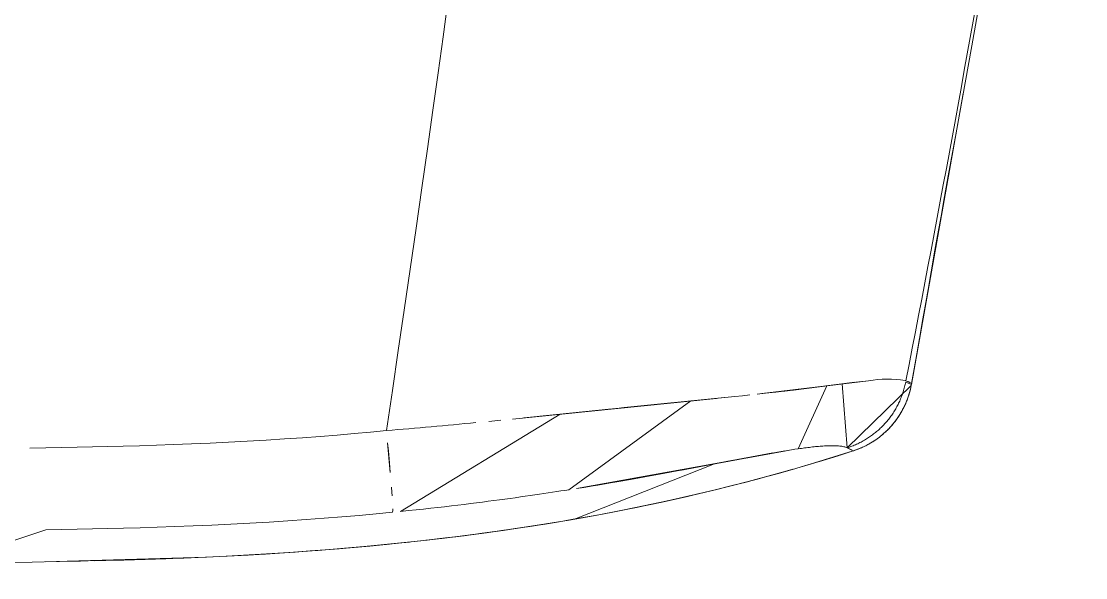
# Model space of a CAD drawing. Header units: millimetres. Extents: x 521 to 148073, y -17811 to 32040.
# Drawn here: x 66121.1 to 66198.1, y 20068.4 to 20108.7 of the extents above; entities that cross this region are included whole.
import ezdxf

# ---------------------------------------------------------------- set-up
doc = ezdxf.new("R2010")
doc.units = ezdxf.units.MM
doc.layers.add('Datové rozvody', color=6, linetype='Continuous')
doc.layers.add('PDF_Geometrie', color=7, linetype='Continuous', true_color=0xbdbdbd)

# ---------------------------------------------------------------- blocks, each defined once
blk = doc.blocks.new('projektor')
at = {"layer": 'PDF_Geometrie', "lineweight": 13}
for points in [[(86401.236, 15261.225), (86414.779, 15258.985), (86404.768, 15260.656), (86408.009, 15260.125), (86411.26, 15259.582), (86414.524, 15259.029), (86417.8, 15258.465), (86421.089, 15257.893), (86424.391, 15257.312), (86427.704, 15256.723), (86431.032, 15256.128), (86434.372, 15255.526), (86440.494, 15254.422)], [(86437.726, 15254.922), (86458.192, 15251.28), (86458.022, 15250.877), (86458.108, 15250.859), (86458.194, 15250.84), (86458.279, 15250.821), (86458.365, 15250.799), (86458.45, 15250.777), (86458.535, 15250.754), (86458.619, 15250.729), (86458.702, 15250.703), (86458.786, 15250.675), (86458.87, 15250.648), (86458.952, 15250.618), (86459.035, 15250.587), (86459.116, 15250.555), (86459.197, 15250.522), (86459.279, 15250.487), (86459.359, 15250.452), (86459.438, 15250.416), (86459.518, 15250.378), (86459.597, 15250.338), (86459.675, 15250.299), (86459.753, 15250.257), (86459.83, 15250.215), (86459.906, 15250.172), (86459.982, 15250.127), (86460.057, 15250.082), (86460.131, 15250.035), (86460.205, 15249.988), (86460.278, 15249.939), (86460.35, 15249.889), (86460.422, 15249.838), (86460.493, 15249.786), (86460.563, 15249.733), (86460.632, 15249.679), (86460.701, 15249.624), (86460.768, 15249.568), (86460.836, 15249.511), (86460.901, 15249.453), (86460.967, 15249.394), (86461.031, 15249.334), (86461.095, 15249.274), (86461.157, 15249.212), (86461.219, 15249.15), (86461.28, 15249.087), (86461.34, 15249.022), (86461.399, 15248.957), (86461.457, 15248.892), (86461.514, 15248.825), (86461.57, 15248.757), (86461.625, 15248.688), (86461.679, 15248.619), (86461.732, 15248.549), (86461.784, 15248.479), (86461.836, 15248.408), (86461.885, 15248.336), (86461.934, 15248.262), (86461.983, 15248.189), (86462.029, 15248.115), (86462.075, 15248.039), (86462.12, 15247.964), (86462.163, 15247.888), (86462.206, 15247.811), (86462.247, 15247.733), (86462.287, 15247.656), (86462.326, 15247.577), (86462.364, 15247.497), (86462.401, 15247.418), (86462.437, 15247.338), (86462.471, 15247.257), (86462.504, 15247.176), (86462.536, 15247.094), (86462.567, 15247.012), (86462.597, 15246.93), (86462.625, 15246.846), (86462.653, 15246.763), (86458.273, 15251.265), (86458.353, 15251.249), (86458.433, 15251.232), (86458.513, 15251.213), (86458.592, 15251.193), (86458.671, 15251.173), (86458.751, 15251.151), (86458.83, 15251.128), (86458.908, 15251.104), (86458.986, 15251.079), (86459.064, 15251.053), (86459.141, 15251.026), (86459.218, 15250.998), (86459.295, 15250.969), (86459.371, 15250.939), (86459.447, 15250.907), (86459.523, 15250.875), (86459.597, 15250.842), (86459.671, 15250.807), (86459.746, 15250.773), (86459.819, 15250.736), (86459.892, 15250.699), (86459.965, 15250.661), (86460.037, 15250.621), (86460.109, 15250.582), (86460.179, 15250.54), (86460.25, 15250.498), (86460.319, 15250.454), (86460.389, 15250.411), (86460.457, 15250.366), (86460.525, 15250.32), (86460.593, 15250.273), (86460.659, 15250.226), (86460.725, 15250.177), (86460.791, 15250.128), (86460.855, 15250.077), (86460.92, 15250.026), (86460.983, 15249.974), (86461.045, 15249.921), (86461.107, 15249.867), (86461.168, 15249.813), (86461.229, 15249.758), (86461.289, 15249.701), (86461.348, 15249.644), (86461.406, 15249.587), (86461.463, 15249.528), (86461.519, 15249.469), (86461.575, 15249.408), (86461.631, 15249.348), (86461.684, 15249.286), (86461.737, 15249.224), (86461.79, 15249.161), (86461.841, 15249.096), (86461.892, 15249.032), (86461.942, 15248.967), (86461.991, 15248.901), (86462.04, 15248.834), (86462.086, 15248.767), (86462.132, 15248.7), (86462.177, 15248.632), (86462.223, 15248.562), (86462.265, 15248.492), (86462.308, 15248.423), (86462.35, 15248.352), (86462.391, 15248.281), (86462.43, 15248.208), (86462.468, 15248.136), (86462.506, 15248.064), (86462.543, 15247.99), (86462.579, 15247.916), (86462.613, 15247.842), (86462.646, 15247.767), (86462.679, 15247.692), (86462.711, 15247.616), (86462.742, 15247.54), (86462.771, 15247.464), (86462.799, 15247.386), (86462.827, 15247.309), (86462.854, 15247.232), (86462.875, 15247.168)], [(86440.494, 15254.422), (86443.518, 15253.876), (86444.958, 15253.617), (86446.352, 15253.367), (86447.702, 15253.125), (86449.01, 15252.892), (86450.276, 15252.666), (86451.503, 15252.448), (86452.693, 15252.239), (86453.845, 15252.035), (86454.963, 15251.84), (86456.05, 15251.651), (86457.105, 15251.468), (86458.127, 15251.292)], [(86463.991, 15236.308), (86463.885, 15236.868), (86463.552, 15238.611), (86463.991, 15236.308), (86463.357, 15239.641), (86464.129, 15235.584), (86464.242, 15234.984), (86463.239, 15240.275), (86464.329, 15234.518), (86464.418, 15234.039), (86463.147, 15240.776), (86464.509, 15233.543), (86464.604, 15233.029), (86463.08, 15241.15), (86464.7, 15232.495), (86464.767, 15232.127), (86463.015, 15241.52), (86464.834, 15231.747), (86464.903, 15231.356), (86462.952, 15241.885), (86464.974, 15230.952), (86465.046, 15230.534), (86465.121, 15230.102), (86462.911, 15242.127), (86465.196, 15229.656), (86462.871, 15242.367), (86465.273, 15229.193), (86465.353, 15228.713), (86462.833, 15242.605), (86465.434, 15228.215), (86465.517, 15227.697), (86462.795, 15242.84), (86462.759, 15243.074), (86462.725, 15243.305), (86458.293, 15245.323), (86458.088, 15246.922), (86458.365, 15244.761), (86458.42, 15244.329), (86458.042, 15247.299), (86458.475, 15243.889), (86458.53, 15243.442), (86458.012, 15247.545), (86458.585, 15242.988), (86458.622, 15242.681), (86457.983, 15247.788), (86458.659, 15242.369), (86458.695, 15242.055), (86457.957, 15248.026), (86458.731, 15241.737), (86458.787, 15241.251), (86458.841, 15240.756), (86457.931, 15248.259), (86458.878, 15240.42)], [(86462.874, 15247.168), (86463.913, 15243.784), (86463.207, 15246.116), (86463.537, 15245.046), (86463.858, 15243.974), (86464.17, 15242.898), (86464.474, 15241.819), (86464.77, 15240.736), (86465.058, 15239.647), (86465.338, 15238.555), (86465.611, 15237.454), (86465.876, 15236.348), (86466.133, 15235.235), (86466.383, 15234.113), (86466.626, 15232.983), (86466.861, 15231.845), (86467.09, 15230.696), (86467.311, 15229.537), (86467.525, 15228.366), (86467.733, 15227.183), (86467.934, 15225.985), (86468.127, 15224.776), (86468.314, 15223.55), (86468.495, 15222.308), (86468.668, 15221.052), (86468.835, 15219.777), (86468.995, 15218.484), (86469.148, 15217.174), (86469.293, 15215.845), (86469.432, 15214.5), (86469.563, 15213.136), (86469.688, 15211.754), (86469.804, 15210.354), (86469.913, 15208.937), (86470.014, 15207.502), (86470.109, 15206.048), (86470.196, 15204.577), (86470.275, 15203.088), (86470.347, 15201.582), (86470.412, 15200.056), (86470.47, 15198.51), (86470.519, 15196.947), (86470.561, 15195.364), (86470.597, 15193.764)], [(86462.875, 15247.168), (86463.141, 15246.331), (86463.406, 15245.476), (86463.666, 15244.619), (86463.92, 15243.762), (86464.168, 15242.903), (86464.412, 15242.041), (86464.651, 15241.175), (86464.885, 15240.306), (86465.114, 15239.434), (86465.338, 15238.555), (86465.558, 15237.673), (86465.773, 15236.784), (86465.983, 15235.888), (86466.189, 15234.987), (86466.391, 15234.078), (86466.588, 15233.161), (86466.781, 15232.237), (86466.97, 15231.304), (86467.155, 15230.361), (86467.335, 15229.407), (86467.511, 15228.444), (86467.683, 15227.47), (86467.852, 15226.484), (86468.015, 15225.485), (86468.174, 15224.474), (86468.33, 15223.45), (86468.48, 15222.41), (86468.627, 15221.354), (86468.77, 15220.283), (86468.908, 15219.192), (86469.042, 15218.083), (86469.173, 15216.954), (86469.298, 15215.805), (86469.418, 15214.632), (86469.535, 15213.438), (86469.647, 15212.221), (86469.753, 15210.981), (86469.854, 15209.718), (86469.95, 15208.432), (86470.04, 15207.123), (86470.125, 15205.79), (86470.205, 15204.435), (86470.277, 15203.056), (86470.344, 15201.654), (86470.405, 15200.23), (86470.459, 15198.784), (86470.508, 15197.315), (86470.549, 15195.826), (86470.585, 15194.314), (86470.671, 15190.29)], [(86462.725, 15243.305), (86462.709, 15243.42), (86462.693, 15243.534), (86462.677, 15243.648), (86462.662, 15243.761), (86462.647, 15243.873), (86462.633, 15243.985), (86462.62, 15244.095), (86462.607, 15244.204), (86462.594, 15244.313), (86462.583, 15244.421), (86462.571, 15244.528), (86462.561, 15244.635), (86462.551, 15244.74), (86462.542, 15244.844), (86462.534, 15244.947), (86462.527, 15245.049), (86462.52, 15245.148), (86462.515, 15245.248), (86462.51, 15245.346), (86462.506, 15245.441), (86462.503, 15245.537), (86462.502, 15245.631), (86462.502, 15245.721), (86462.502, 15245.812), (86462.504, 15245.899), (86462.507, 15245.985), (86462.513, 15246.069), (86462.519, 15246.15), (86462.527, 15246.23), (86462.536, 15246.306), (86462.547, 15246.38), (86462.559, 15246.452), (86462.574, 15246.521), (86462.59, 15246.586), (86462.61, 15246.649), (86462.63, 15246.707), (86462.653, 15246.763), (86458.154, 15246.405)], [(86458.988, 15239.387), (86458.932, 15239.909), (86458.988, 15239.387), (86459.044, 15238.852), (86460.219, 15227.208), (86459.938, 15229.953), (86459.881, 15230.511), (86459.826, 15231.053), (86459.119, 15238.118), (86459.696, 15232.344), (86460.432, 15225.124), (86459.552, 15233.783), (86459.175, 15237.552), (86460.546, 15223.992), (86459.254, 15236.772), (86459.462, 15234.684), (86459.314, 15236.168), (86460.625, 15223.199)], [(86463.78, 15237.415), (86463.652, 15238.085), (86463.78, 15237.415), (86467.666, 15227.564), (86467.834, 15226.584), (86467.998, 15225.589), (86468.157, 15224.582), (86468.312, 15223.56), (86468.464, 15222.524), (86468.61, 15221.471), (86468.753, 15220.402), (86468.892, 15219.313), (86469.028, 15218.206), (86469.157, 15217.079)], [(86460.219, 15227.208), (86460.027, 15229.082), (86460.288, 15226.539), (86467.132, 15215.307), (86467.074, 15215.86), (86467.018, 15216.399), (86466.962, 15216.922), (86466.906, 15217.43), (86466.85, 15217.928), (86466.795, 15218.413), (86466.739, 15218.886), (86466.684, 15219.347), (86466.63, 15219.796), (86466.575, 15220.235), (86466.522, 15220.663), (86466.469, 15221.08), (86466.417, 15221.488), (86466.364, 15221.886), (86466.312, 15222.276), (86466.261, 15222.656), (86466.211, 15223.027), (86466.161, 15223.389), (86466.112, 15223.743), (86466.062, 15224.089), (86466.013, 15224.427), (86465.966, 15224.758), (86465.918, 15225.08), (86465.872, 15225.396), (86465.825, 15225.707), (86465.779, 15226.01), (86465.734, 15226.306), (86465.69, 15226.596), (86465.646, 15226.88), (86465.602, 15227.158), (86459.356, 15235.755)], [(86460.791, 15221.513), (86460.706, 15222.373)], [(86413.633, 15220.854), (86415.287, 15220.663), (86419.766, 15220.127), (86421.971, 15219.854), (86424.211, 15219.572), (86426.493, 15219.279), (86428.84, 15218.97), (86431.25, 15218.648), (86433.722, 15218.312), (86436.271, 15217.961), (86438.904, 15217.592), (86441.61, 15217.209), (86444.37, 15216.812), (86447.204, 15216.402), (86450.09, 15215.981), (86452.963, 15215.56), (86455.799, 15215.143), (86458.624, 15214.729), (86461.439, 15214.318)], [(86462.623, 15191.451), (86462.579, 15193.621), (86462.557, 15194.684), (86462.532, 15195.782), (86462.502, 15196.93), (86462.467, 15198.113), (86462.425, 15199.33), (86462.376, 15200.594), (86462.321, 15201.892), (86462.258, 15203.198), (86462.189, 15204.515), (86462.112, 15205.841), (86462.029, 15207.14), (86461.943, 15208.402), (86461.851, 15209.637), (86461.755, 15210.847), (86461.654, 15212.03), (86461.549, 15213.186), (86461.439, 15214.318)], [(86465.411, 15214.666), (86465.765, 15214.692), (86466.034, 15214.709)], [(86470.736, 15187.167), (86470.816, 15183.153), (86468.422, 15190.337), (86468.4, 15191.444), (86468.378, 15192.54), (86468.356, 15193.619), (86468.333, 15194.688), (86468.308, 15195.796), (86468.277, 15196.962), (86468.241, 15198.167), (86468.199, 15199.409), (86468.149, 15200.696), (86468.092, 15202.019), (86468.029, 15203.353), (86467.957, 15204.697), (86467.879, 15206.052), (86467.795, 15207.381), (86467.706, 15208.673), (86467.612, 15209.938), (86467.513, 15211.177), (86467.409, 15212.391), (86467.301, 15213.579), (86467.189, 15214.741)], [(86470.345, 15201.633), (86470.638, 15191.83)], [(86462.668, 15189.199), (86462.623, 15191.451)]]:
    blk.add_lwpolyline(points, dxfattribs=at)
for points in [[(86457.935, 15250.892), (86457.956, 15250.943), (86457.976, 15250.993), (86457.996, 15251.04), (86458.018, 15251.087), (86458.039, 15251.131), (86458.061, 15251.174), (86458.083, 15251.215), (86458.105, 15251.254)], [(86462.653, 15246.763), (86462.676, 15246.815), (86462.701, 15246.866), (86462.725, 15246.913), (86462.749, 15246.96), (86462.775, 15247.006), (86462.798, 15247.049), (86462.824, 15247.09), (86462.849, 15247.13)], [(86462.302, 15214.4), (86462.893, 15214.456), (86463.706, 15214.528), (86464.392, 15214.586)]]:
    blk.add_lwpolyline(points, close=True, dxfattribs=at)
for centre, radius, start, end in [((86146.309, 13655.533), 1625.509, 78.9474, 81.587229), ((86465.921, 15249.594), 8.101, 171.17282, 189.48289), ((86457.103, 15245.32), 6.059, 17.75727, 80.272), ((86322.626, 15202.576), 147.175, 10.53836, 15.91391), ((86008.677, 15177.13), 454.286, 4.6955, 5.49309), ((86241.575, 15191.898), 228.974, 2.78856, 6.02544), ((86467.019, 15213.728), 1.027, 80.7811, 93.64589), ((81402.751, 15083.744), 5069.041, 0.000675, 1.232572)]:
    blk.add_arc(centre, radius, start, end, dxfattribs=at)

msp = doc.modelspace()

# ---------------------------------------------------------------- block references
at = {"layer": 'Datové rozvody', "xscale": 1.027900945623324, "yscale": 1.027900945623324, "zscale": 1.027900945623324, "rotation": 270.0000000000001}
msp.add_blockref('projektor', (50508.686, 108952.866), dxfattribs=at)

doc.saveas('drawing.dxf')
